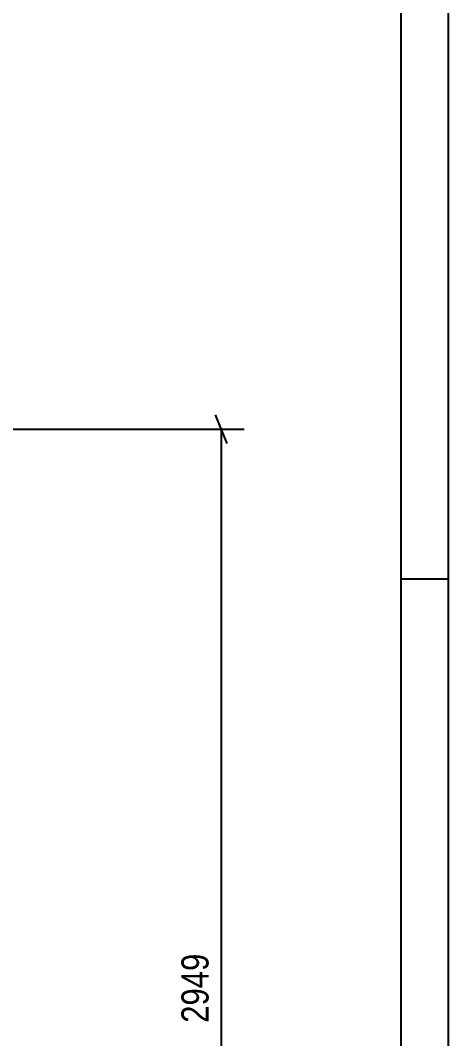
# Model space of a CAD drawing. Header units: millimetres. Extents: x -851 to 338, y -786 to 55.
# Drawn here: x 292.9 to 338.1, y -238.6 to -131.2 of the extents above; entities that cross this region are included whole.
import ezdxf

# ---------------------------------------------------------------- set-up
doc = ezdxf.new("R2010")
doc.units = ezdxf.units.MM
doc.styles.add('Arial Narrow', font='ARIALN.TTF', dxfattribs={"height": 0.2})

# ---------------------------------------------------------------- blocks, each defined once
blk = doc.blocks.new('Unknown-232933133-1133')
at = {"color": 5, "linetype": 'Continuous'}
for p, q in [((338.08, -786.11), (338.08, 54.89)), ((333.08, -781.11), (333.08, 49.89)), ((338.08, -190.11), (333.08, -190.11))]:
    blk.add_line(p, q, dxfattribs=at)
blk = doc.blocks.new('StraightDimension-232933133-12916 - 12326')
at = {"color": 7, "linetype": 'Continuous'}
for p, q in [((314.71, -175.8), (313.51, -172.8)), ((283.91, -174.3), (316.51, -174.3)), ((314.11, -292.26), (314.11, -174.3))]:
    blk.add_line(p, q, dxfattribs=at)
at = {"color": 0}
blk.add_wipeout([(313.36, -229.02), (309.16, -229.02), (309.16, -237.54), (313.36, -237.54)], dxfattribs=at)
at = {"color": 3, "style": 'Arial Narrow'}
blk.add_text('2949', height=2.863, rotation=90.0002, dxfattribs=at).set_placement((312.76, -236.94))

msp = doc.modelspace()

# ---------------------------------------------------------------- block references
msp.add_blockref('Unknown-232933133-1133', (0, 0))

# ---------------------------------------------------------------- next in the draw order: block references
msp.add_blockref('StraightDimension-232933133-12916 - 12326', (0, 0))

doc.saveas('drawing.dxf')
